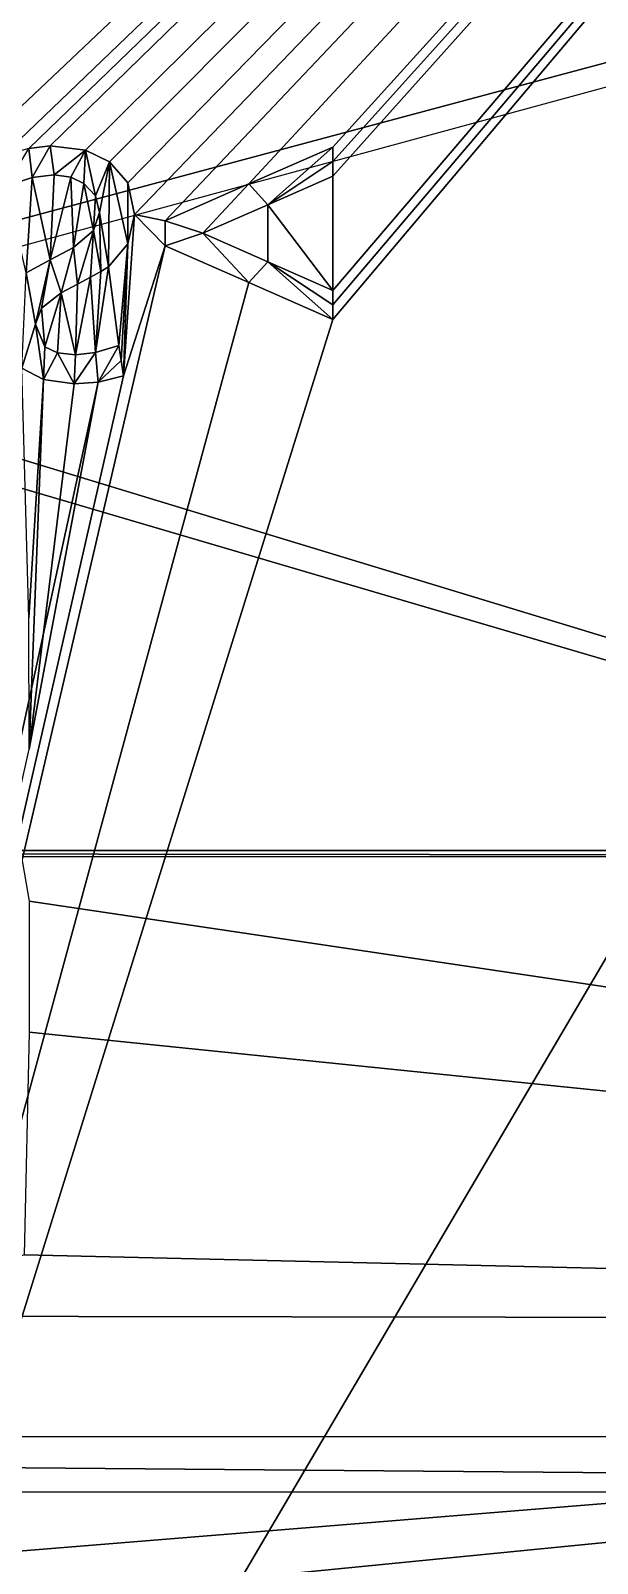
# Model space of a CAD drawing. Header units: millimetres. Extents: x -228 to 228, y -204 to 237.
# Drawn here: x 3.8 to 8.81, y -128.18 to -114.61 of the extents above; entities that cross this region are included whole.
import ezdxf

# ---------------------------------------------------------------- set-up
doc = ezdxf.new("R2010")
doc.units = ezdxf.units.MM
doc.header["$LTSCALE"] = 127.314815
for name, color, linetype in [('1', 7, 'CONTINUOUS'), ('1677', 7, 'CONTINUOUS'), ('1754', 7, 'CONTINUOUS'), ('1756', 7, 'CONTINUOUS'), ('1757', 7, 'CONTINUOUS'), ('1758', 7, 'CONTINUOUS'), ('1759', 7, 'CONTINUOUS'), ('1760', 7, 'CONTINUOUS'), ('1763', 7, 'CONTINUOUS'), ('1764', 7, 'CONTINUOUS'), ('1765', 7, 'CONTINUOUS'), ('1766', 7, 'CONTINUOUS'), ('1767', 7, 'CONTINUOUS'), ('1768', 7, 'CONTINUOUS'), ('1769', 7, 'CONTINUOUS'), ('1770', 7, 'CONTINUOUS'), ('1771', 7, 'CONTINUOUS'), ('1772', 7, 'CONTINUOUS'), ('1773', 7, 'CONTINUOUS'), ('1774', 7, 'CONTINUOUS'), ('1775', 7, 'CONTINUOUS'), ('1776', 7, 'CONTINUOUS'), ('1777', 7, 'CONTINUOUS'), ('1778', 7, 'CONTINUOUS'), ('1779', 7, 'CONTINUOUS'), ('1782', 7, 'CONTINUOUS'), ('1783', 7, 'CONTINUOUS'), ('1795', 7, 'CONTINUOUS'), ('1798', 7, 'CONTINUOUS'), ('1823', 7, 'CONTINUOUS'), ('28', 7, 'CONTINUOUS'), ('54', 7, 'CONTINUOUS'), ('605', 7, 'CONTINUOUS')]:
    doc.layers.add(name, color=color, linetype=linetype)

msp = doc.modelspace()

# ---------------------------------------------------------------- linework, layer by layer
at = {"layer": '1', "color": 5, "linetype": 'Continuous'}
for points in [[(0, -96.5, 1037.893), (46.659, -149.784, 1032.773), (24.976, -93.212, 1037.893), (0, -96.5, 1037.893)], [(0, -151.945, 1033.284), (46.659, -149.784, 1032.773), (0, -96.5, 1037.893), (0, -151.945, 1033.284)]]:
    msp.add_3dface(points, dxfattribs=at)
at = {"layer": '1677', "color": 5, "linetype": 'Continuous'}
for points in [[(3.782, -115.649, 1028.306), (3.972, -115.626, 1028.307), (3.814, -115.907, 1028.286), (3.782, -115.649, 1028.306)], [(3.814, -115.907, 1028.286), (3.972, -115.626, 1028.307), (4.007, -115.883, 1028.287), (3.814, -115.907, 1028.286)], [(4.007, -115.883, 1028.287), (3.972, -115.626, 1028.307), (4.283, -115.666, 1028.303), (4.007, -115.883, 1028.287)], [(3.584, -115.983, 1028.28), (3.782, -115.649, 1028.306), (3.814, -115.907, 1028.286), (3.584, -115.983, 1028.28)], [(4.154, -115.903, 1028.285), (4.007, -115.883, 1028.287), (4.283, -115.666, 1028.303), (4.154, -115.903, 1028.285)], [(4.27, -115.959, 1028.28), (4.154, -115.903, 1028.285), (4.283, -115.666, 1028.303), (4.27, -115.959, 1028.28)], [(4.373, -116.07, 1028.271), (4.27, -115.959, 1028.28), (4.283, -115.666, 1028.303), (4.373, -116.07, 1028.271)], [(4.498, -115.767, 1028.295), (4.373, -116.07, 1028.271), (4.283, -115.666, 1028.303), (4.498, -115.767, 1028.295)], [(4.407, -116.216, 1028.26), (4.373, -116.07, 1028.271), (4.498, -115.767, 1028.295), (4.407, -116.216, 1028.26)], [(4.488, -116.697, 1028.222), (4.407, -116.216, 1028.26), (4.498, -115.767, 1028.295), (4.488, -116.697, 1028.222)], [(4.659, -116.495, 1028.237), (4.488, -116.697, 1028.222), (4.498, -115.767, 1028.295), (4.659, -116.495, 1028.237)], [(4.658, -115.953, 1028.28), (4.659, -116.495, 1028.237), (4.498, -115.767, 1028.295), (4.658, -115.953, 1028.28)], [(5.73, -115.964, 1028.275), (6.472, -115.638, 1028.297), (5.897, -116.148, 1028.26), (5.73, -115.964, 1028.275)], [(5.897, -116.148, 1028.26), (6.472, -115.638, 1028.297), (6.472, -115.766, 1028.287), (5.897, -116.148, 1028.26)], [(6.472, -115.895, 1028.277), (5.897, -116.148, 1028.26), (6.472, -115.766, 1028.287), (6.472, -115.895, 1028.277)], [(4.717, -116.234, 1028.257), (4.659, -116.495, 1028.237), (4.658, -115.953, 1028.28), (4.717, -116.234, 1028.257)], [(4.989, -116.289, 1028.252), (5.73, -115.964, 1028.275), (5.322, -116.4, 1028.242), (4.989, -116.289, 1028.252)], [(5.322, -116.4, 1028.242), (5.73, -115.964, 1028.275), (5.897, -116.148, 1028.26), (5.322, -116.4, 1028.242)], [(4.356, -116.377, 1028.247), (4.407, -116.216, 1028.26), (4.42, -116.738, 1028.219), (4.356, -116.377, 1028.247)], [(4.42, -116.738, 1028.219), (4.407, -116.216, 1028.26), (4.488, -116.697, 1028.222), (4.42, -116.738, 1028.219)], [(4.989, -116.511, 1028.235), (4.989, -116.289, 1028.252), (5.322, -116.4, 1028.242), (4.989, -116.511, 1028.235)], [(4.178, -116.526, 1028.236), (4.356, -116.377, 1028.247), (4.215, -116.85, 1028.211), (4.178, -116.526, 1028.236)], [(4.215, -116.85, 1028.211), (4.356, -116.377, 1028.247), (4.33, -116.788, 1028.215), (4.215, -116.85, 1028.211)], [(4.33, -116.788, 1028.215), (4.356, -116.377, 1028.247), (4.42, -116.738, 1028.219), (4.33, -116.788, 1028.215)], [(5.73, -116.837, 1028.207), (4.989, -116.511, 1028.235), (5.322, -116.4, 1028.242), (5.73, -116.837, 1028.207)], [(5.897, -116.653, 1028.22), (5.73, -116.837, 1028.207), (5.322, -116.4, 1028.242), (5.897, -116.653, 1028.22)], [(3.972, -116.637, 1028.228), (4.178, -116.526, 1028.236), (4.069, -116.929, 1028.205), (3.972, -116.637, 1028.228)], [(4.069, -116.929, 1028.205), (4.178, -116.526, 1028.236), (4.215, -116.85, 1028.211), (4.069, -116.929, 1028.205)], [(3.759, -116.751, 1028.22), (3.972, -116.637, 1028.228), (3.841, -117.206, 1028.184), (3.759, -116.751, 1028.22)], [(3.841, -117.206, 1028.184), (3.972, -116.637, 1028.228), (3.894, -117.063, 1028.195), (3.841, -117.206, 1028.184)], [(3.894, -117.063, 1028.195), (3.972, -116.637, 1028.228), (4.069, -116.929, 1028.205), (3.894, -117.063, 1028.195)], [(6.472, -117.163, 1028.178), (5.73, -116.837, 1028.207), (5.897, -116.653, 1028.22), (6.472, -117.163, 1028.178)], [(6.472, -117.034, 1028.188), (6.472, -117.163, 1028.178), (5.897, -116.653, 1028.22), (6.472, -117.034, 1028.188)], [(6.472, -116.906, 1028.198), (6.472, -117.034, 1028.188), (5.897, -116.653, 1028.22), (6.472, -116.906, 1028.198)], [(3.721, -117.595, 1028.153), (3.759, -116.751, 1028.22), (3.841, -117.206, 1028.184), (3.721, -117.595, 1028.153)], [(3.913, -117.696, 1028.145), (3.721, -117.595, 1028.153), (3.841, -117.206, 1028.184), (3.913, -117.696, 1028.145)], [(3.925, -117.407, 1028.168), (3.913, -117.696, 1028.145), (3.841, -117.206, 1028.184), (3.925, -117.407, 1028.168)], [(4.58, -117.393, 1028.167), (4.397, -117.718, 1028.142), (4.372, -117.457, 1028.162), (4.58, -117.393, 1028.167)], [(4.6, -117.528, 1028.156), (4.397, -117.718, 1028.142), (4.58, -117.393, 1028.167), (4.6, -117.528, 1028.156)], [(4.036, -117.46, 1028.163), (3.913, -117.696, 1028.145), (3.925, -117.407, 1028.168), (4.036, -117.46, 1028.163)], [(4.185, -117.735, 1028.141), (3.913, -117.696, 1028.145), (4.036, -117.46, 1028.163), (4.185, -117.735, 1028.141)], [(4.197, -117.478, 1028.161), (4.185, -117.735, 1028.141), (4.036, -117.46, 1028.163), (4.197, -117.478, 1028.161)], [(4.397, -117.718, 1028.142), (4.185, -117.735, 1028.141), (4.372, -117.457, 1028.162), (4.397, -117.718, 1028.142)], [(4.372, -117.457, 1028.162), (4.185, -117.735, 1028.141), (4.197, -117.478, 1028.161), (4.372, -117.457, 1028.162)], [(4.621, -117.662, 1028.145), (4.397, -117.718, 1028.142), (4.6, -117.528, 1028.156), (4.621, -117.662, 1028.145)]]:
    msp.add_3dface(points, dxfattribs=at)
at = {"layer": '1754', "color": 5, "linetype": 'Continuous'}
for points in [[(3.782, -115.649, 1028.406), (3.972, -115.626, 1028.407), (3.782, -115.649, 1028.306), (3.782, -115.649, 1028.406)], [(3.782, -115.649, 1028.306), (3.972, -115.626, 1028.407), (3.972, -115.626, 1028.357), (3.782, -115.649, 1028.306)], [(3.972, -115.626, 1028.307), (3.782, -115.649, 1028.306), (3.972, -115.626, 1028.357), (3.972, -115.626, 1028.307)]]:
    msp.add_3dface(points, dxfattribs=at)
at = {"layer": '1756', "color": 5, "linetype": 'Continuous'}
for points in [[(3.814, -115.907, 1028.386), (3.584, -115.983, 1028.381), (3.814, -115.907, 1028.286), (3.814, -115.907, 1028.386)], [(3.584, -115.983, 1028.381), (3.584, -115.983, 1028.28), (3.814, -115.907, 1028.286), (3.584, -115.983, 1028.381)], [(4.007, -115.883, 1028.387), (3.814, -115.907, 1028.386), (4.007, -115.883, 1028.337), (4.007, -115.883, 1028.387)], [(3.814, -115.907, 1028.386), (3.814, -115.907, 1028.286), (4.007, -115.883, 1028.287), (3.814, -115.907, 1028.386)], [(3.814, -115.907, 1028.386), (4.007, -115.883, 1028.287), (4.007, -115.883, 1028.337), (3.814, -115.907, 1028.386)]]:
    msp.add_3dface(points, dxfattribs=at)
at = {"layer": '1757', "color": 5, "linetype": 'Continuous'}
for points in [[(4.154, -115.903, 1028.385), (4.007, -115.883, 1028.387), (4.154, -115.903, 1028.285), (4.154, -115.903, 1028.385)], [(4.154, -115.903, 1028.285), (4.007, -115.883, 1028.387), (4.007, -115.883, 1028.337), (4.154, -115.903, 1028.285)], [(4.007, -115.883, 1028.287), (4.154, -115.903, 1028.285), (4.007, -115.883, 1028.337), (4.007, -115.883, 1028.287)], [(4.27, -115.959, 1028.381), (4.154, -115.903, 1028.385), (4.27, -115.959, 1028.33), (4.27, -115.959, 1028.381)], [(4.154, -115.903, 1028.385), (4.154, -115.903, 1028.285), (4.27, -115.959, 1028.28), (4.154, -115.903, 1028.385)], [(4.154, -115.903, 1028.385), (4.27, -115.959, 1028.28), (4.27, -115.959, 1028.33), (4.154, -115.903, 1028.385)]]:
    msp.add_3dface(points, dxfattribs=at)
at = {"layer": '1758', "color": 5, "linetype": 'Continuous'}
for points in [[(4.373, -116.07, 1028.372), (4.27, -115.959, 1028.381), (4.373, -116.07, 1028.271), (4.373, -116.07, 1028.372)], [(4.373, -116.07, 1028.271), (4.27, -115.959, 1028.381), (4.27, -115.959, 1028.33), (4.373, -116.07, 1028.271)], [(4.27, -115.959, 1028.28), (4.373, -116.07, 1028.271), (4.27, -115.959, 1028.33), (4.27, -115.959, 1028.28)], [(4.407, -116.216, 1028.36), (4.373, -116.07, 1028.372), (4.407, -116.216, 1028.31), (4.407, -116.216, 1028.36)], [(4.373, -116.07, 1028.372), (4.373, -116.07, 1028.271), (4.407, -116.216, 1028.26), (4.373, -116.07, 1028.372)], [(4.373, -116.07, 1028.372), (4.407, -116.216, 1028.26), (4.407, -116.216, 1028.31), (4.373, -116.07, 1028.372)]]:
    msp.add_3dface(points, dxfattribs=at)
at = {"layer": '1759', "color": 5, "linetype": 'Continuous'}
for points in [[(4.356, -116.377, 1028.348), (4.407, -116.216, 1028.36), (4.356, -116.377, 1028.247), (4.356, -116.377, 1028.348)], [(4.356, -116.377, 1028.247), (4.407, -116.216, 1028.36), (4.407, -116.216, 1028.31), (4.356, -116.377, 1028.247)], [(4.407, -116.216, 1028.26), (4.356, -116.377, 1028.247), (4.407, -116.216, 1028.31), (4.407, -116.216, 1028.26)], [(4.178, -116.526, 1028.337), (4.356, -116.377, 1028.348), (4.178, -116.526, 1028.286), (4.178, -116.526, 1028.337)], [(4.356, -116.377, 1028.348), (4.356, -116.377, 1028.247), (4.178, -116.526, 1028.236), (4.356, -116.377, 1028.348)], [(4.356, -116.377, 1028.348), (4.178, -116.526, 1028.236), (4.178, -116.526, 1028.286), (4.356, -116.377, 1028.348)]]:
    msp.add_3dface(points, dxfattribs=at)
at = {"layer": '1760', "color": 5, "linetype": 'Continuous'}
for points in [[(3.972, -116.637, 1028.328), (4.178, -116.526, 1028.337), (3.972, -116.637, 1028.228), (3.972, -116.637, 1028.328)], [(3.972, -116.637, 1028.228), (4.178, -116.526, 1028.337), (4.178, -116.526, 1028.286), (3.972, -116.637, 1028.228)], [(4.178, -116.526, 1028.236), (3.972, -116.637, 1028.228), (4.178, -116.526, 1028.286), (4.178, -116.526, 1028.236)], [(3.759, -116.751, 1028.32), (3.972, -116.637, 1028.328), (3.759, -116.751, 1028.22), (3.759, -116.751, 1028.32)], [(3.972, -116.637, 1028.328), (3.972, -116.637, 1028.228), (3.759, -116.751, 1028.22), (3.972, -116.637, 1028.328)]]:
    msp.add_3dface(points, dxfattribs=at)
at = {"layer": '1763', "color": 5, "linetype": 'Continuous'}
for points in [[(3.913, -117.696, 1028.245), (3.721, -117.595, 1028.254), (3.913, -117.696, 1028.145), (3.913, -117.696, 1028.245)], [(3.913, -117.696, 1028.145), (3.721, -117.595, 1028.254), (3.721, -117.595, 1028.203), (3.913, -117.696, 1028.145)], [(3.721, -117.595, 1028.153), (3.913, -117.696, 1028.145), (3.721, -117.595, 1028.203), (3.721, -117.595, 1028.153)], [(4.185, -117.735, 1028.241), (3.913, -117.696, 1028.245), (4.185, -117.735, 1028.191), (4.185, -117.735, 1028.241)], [(3.913, -117.696, 1028.245), (3.913, -117.696, 1028.145), (4.185, -117.735, 1028.141), (3.913, -117.696, 1028.245)], [(3.913, -117.696, 1028.245), (4.185, -117.735, 1028.141), (4.185, -117.735, 1028.191), (3.913, -117.696, 1028.245)]]:
    msp.add_3dface(points, dxfattribs=at)
at = {"layer": '1764', "color": 5, "linetype": 'Continuous'}
for points in [[(4.621, -117.662, 1028.246), (4.397, -117.718, 1028.242), (4.621, -117.662, 1028.145), (4.621, -117.662, 1028.246)], [(4.397, -117.718, 1028.242), (4.397, -117.718, 1028.142), (4.621, -117.662, 1028.145), (4.397, -117.718, 1028.242)], [(4.397, -117.718, 1028.242), (4.185, -117.735, 1028.241), (4.397, -117.718, 1028.142), (4.397, -117.718, 1028.242)], [(4.397, -117.718, 1028.142), (4.185, -117.735, 1028.241), (4.185, -117.735, 1028.191), (4.397, -117.718, 1028.142)], [(4.185, -117.735, 1028.141), (4.397, -117.718, 1028.142), (4.185, -117.735, 1028.191), (4.185, -117.735, 1028.141)]]:
    msp.add_3dface(points, dxfattribs=at)
at = {"layer": '1765', "color": 5, "linetype": 'Continuous'}
for points in [[(4.58, -117.393, 1028.267), (4.6, -117.528, 1028.256), (4.58, -117.393, 1028.167), (4.58, -117.393, 1028.267)], [(4.6, -117.528, 1028.256), (4.6, -117.528, 1028.156), (4.58, -117.393, 1028.167), (4.6, -117.528, 1028.256)], [(4.6, -117.528, 1028.256), (4.621, -117.662, 1028.246), (4.6, -117.528, 1028.156), (4.6, -117.528, 1028.256)], [(4.621, -117.662, 1028.246), (4.621, -117.662, 1028.145), (4.6, -117.528, 1028.156), (4.621, -117.662, 1028.246)]]:
    msp.add_3dface(points, dxfattribs=at)
at = {"layer": '1766', "color": 5, "linetype": 'Continuous'}
for points in [[(4.372, -117.457, 1028.263), (4.58, -117.393, 1028.267), (4.372, -117.457, 1028.162), (4.372, -117.457, 1028.263)], [(4.58, -117.393, 1028.267), (4.58, -117.393, 1028.167), (4.372, -117.457, 1028.162), (4.58, -117.393, 1028.267)], [(4.197, -117.478, 1028.262), (4.372, -117.457, 1028.263), (4.197, -117.478, 1028.211), (4.197, -117.478, 1028.262)], [(4.372, -117.457, 1028.263), (4.372, -117.457, 1028.162), (4.197, -117.478, 1028.161), (4.372, -117.457, 1028.263)], [(4.372, -117.457, 1028.263), (4.197, -117.478, 1028.161), (4.197, -117.478, 1028.211), (4.372, -117.457, 1028.263)]]:
    msp.add_3dface(points, dxfattribs=at)
at = {"layer": '1767', "color": 5, "linetype": 'Continuous'}
for points in [[(3.841, -117.206, 1028.284), (3.925, -117.407, 1028.268), (3.841, -117.206, 1028.234), (3.841, -117.206, 1028.284)], [(3.925, -117.407, 1028.268), (3.925, -117.407, 1028.168), (3.841, -117.206, 1028.184), (3.925, -117.407, 1028.268)], [(3.925, -117.407, 1028.268), (3.841, -117.206, 1028.184), (3.841, -117.206, 1028.234), (3.925, -117.407, 1028.268)], [(3.925, -117.407, 1028.268), (4.036, -117.46, 1028.263), (3.925, -117.407, 1028.168), (3.925, -117.407, 1028.268)], [(4.036, -117.46, 1028.263), (4.036, -117.46, 1028.163), (3.925, -117.407, 1028.168), (4.036, -117.46, 1028.263)], [(4.036, -117.46, 1028.263), (4.197, -117.478, 1028.262), (4.036, -117.46, 1028.163), (4.036, -117.46, 1028.263)], [(4.036, -117.46, 1028.163), (4.197, -117.478, 1028.262), (4.197, -117.478, 1028.211), (4.036, -117.46, 1028.163)], [(4.197, -117.478, 1028.161), (4.036, -117.46, 1028.163), (4.197, -117.478, 1028.211), (4.197, -117.478, 1028.161)]]:
    msp.add_3dface(points, dxfattribs=at)
at = {"layer": '1768', "color": 5, "linetype": 'Continuous'}
for points in [[(4.069, -116.929, 1028.305), (3.894, -117.063, 1028.295), (4.069, -116.929, 1028.255), (4.069, -116.929, 1028.305)], [(3.894, -117.063, 1028.295), (3.894, -117.063, 1028.195), (4.069, -116.929, 1028.205), (3.894, -117.063, 1028.295)], [(3.894, -117.063, 1028.295), (4.069, -116.929, 1028.205), (4.069, -116.929, 1028.255), (3.894, -117.063, 1028.295)], [(3.894, -117.063, 1028.295), (3.841, -117.206, 1028.284), (3.894, -117.063, 1028.195), (3.894, -117.063, 1028.295)], [(3.894, -117.063, 1028.195), (3.841, -117.206, 1028.284), (3.841, -117.206, 1028.234), (3.894, -117.063, 1028.195)], [(3.841, -117.206, 1028.184), (3.894, -117.063, 1028.195), (3.841, -117.206, 1028.234), (3.841, -117.206, 1028.184)]]:
    msp.add_3dface(points, dxfattribs=at)
at = {"layer": '1769', "color": 5, "linetype": 'Continuous'}
for points in [[(4.488, -116.697, 1028.322), (4.42, -116.738, 1028.319), (4.488, -116.697, 1028.272), (4.488, -116.697, 1028.322)], [(4.42, -116.738, 1028.319), (4.42, -116.738, 1028.219), (4.488, -116.697, 1028.222), (4.42, -116.738, 1028.319)], [(4.42, -116.738, 1028.319), (4.488, -116.697, 1028.222), (4.488, -116.697, 1028.272), (4.42, -116.738, 1028.319)], [(4.215, -116.85, 1028.311), (4.069, -116.929, 1028.305), (4.215, -116.85, 1028.211), (4.215, -116.85, 1028.311)], [(4.215, -116.85, 1028.211), (4.069, -116.929, 1028.305), (4.069, -116.929, 1028.255), (4.215, -116.85, 1028.211)], [(4.069, -116.929, 1028.205), (4.215, -116.85, 1028.211), (4.069, -116.929, 1028.255), (4.069, -116.929, 1028.205)], [(4.33, -116.788, 1028.316), (4.215, -116.85, 1028.311), (4.33, -116.788, 1028.215), (4.33, -116.788, 1028.316)], [(4.215, -116.85, 1028.311), (4.215, -116.85, 1028.211), (4.33, -116.788, 1028.215), (4.215, -116.85, 1028.311)], [(4.42, -116.738, 1028.319), (4.33, -116.788, 1028.316), (4.42, -116.738, 1028.219), (4.42, -116.738, 1028.319)], [(4.33, -116.788, 1028.316), (4.33, -116.788, 1028.215), (4.42, -116.738, 1028.219), (4.33, -116.788, 1028.316)]]:
    msp.add_3dface(points, dxfattribs=at)
at = {"layer": '1770', "color": 5, "linetype": 'Continuous'}
for points in [[(4.717, -116.234, 1028.358), (4.659, -116.495, 1028.337), (4.717, -116.234, 1028.308), (4.717, -116.234, 1028.358)], [(4.659, -116.495, 1028.337), (4.659, -116.495, 1028.237), (4.717, -116.234, 1028.257), (4.659, -116.495, 1028.337)], [(4.659, -116.495, 1028.337), (4.717, -116.234, 1028.257), (4.717, -116.234, 1028.308), (4.659, -116.495, 1028.337)], [(4.659, -116.495, 1028.337), (4.488, -116.697, 1028.322), (4.659, -116.495, 1028.237), (4.659, -116.495, 1028.337)], [(4.659, -116.495, 1028.237), (4.488, -116.697, 1028.322), (4.488, -116.697, 1028.272), (4.659, -116.495, 1028.237)], [(4.488, -116.697, 1028.222), (4.659, -116.495, 1028.237), (4.488, -116.697, 1028.272), (4.488, -116.697, 1028.222)]]:
    msp.add_3dface(points, dxfattribs=at)
at = {"layer": '1771', "color": 5, "linetype": 'Continuous'}
for points in [[(4.498, -115.767, 1028.395), (4.658, -115.953, 1028.38), (4.498, -115.767, 1028.345), (4.498, -115.767, 1028.395)], [(4.658, -115.953, 1028.38), (4.658, -115.953, 1028.28), (4.498, -115.767, 1028.295), (4.658, -115.953, 1028.38)], [(4.658, -115.953, 1028.38), (4.498, -115.767, 1028.295), (4.498, -115.767, 1028.345), (4.658, -115.953, 1028.38)], [(4.658, -115.953, 1028.38), (4.717, -116.234, 1028.358), (4.658, -115.953, 1028.28), (4.658, -115.953, 1028.38)], [(4.658, -115.953, 1028.28), (4.717, -116.234, 1028.358), (4.717, -116.234, 1028.308), (4.658, -115.953, 1028.28)], [(4.717, -116.234, 1028.257), (4.658, -115.953, 1028.28), (4.717, -116.234, 1028.308), (4.717, -116.234, 1028.257)]]:
    msp.add_3dface(points, dxfattribs=at)
at = {"layer": '1772', "color": 5, "linetype": 'Continuous'}
for points in [[(3.972, -115.626, 1028.407), (4.283, -115.666, 1028.403), (3.972, -115.626, 1028.357), (3.972, -115.626, 1028.407)], [(3.972, -115.626, 1028.307), (4.283, -115.666, 1028.403), (4.283, -115.666, 1028.303), (3.972, -115.626, 1028.307)], [(4.283, -115.666, 1028.403), (3.972, -115.626, 1028.307), (3.972, -115.626, 1028.357), (4.283, -115.666, 1028.403)], [(4.283, -115.666, 1028.403), (4.498, -115.767, 1028.395), (4.283, -115.666, 1028.303), (4.283, -115.666, 1028.403)], [(4.283, -115.666, 1028.303), (4.498, -115.767, 1028.395), (4.498, -115.767, 1028.345), (4.283, -115.666, 1028.303)], [(4.498, -115.767, 1028.295), (4.283, -115.666, 1028.303), (4.498, -115.767, 1028.345), (4.498, -115.767, 1028.295)]]:
    msp.add_3dface(points, dxfattribs=at)
at = {"layer": '1773', "color": 5, "linetype": 'Continuous'}
for points in [[(5.73, -115.964, 1028.375), (6.472, -115.638, 1028.398), (5.73, -115.964, 1028.275), (5.73, -115.964, 1028.375)], [(6.472, -115.638, 1028.398), (6.472, -115.638, 1028.297), (5.73, -115.964, 1028.275), (6.472, -115.638, 1028.398)], [(4.989, -116.289, 1028.353), (5.73, -115.964, 1028.375), (4.989, -116.289, 1028.252), (4.989, -116.289, 1028.353)], [(5.73, -115.964, 1028.375), (5.73, -115.964, 1028.275), (4.989, -116.289, 1028.252), (5.73, -115.964, 1028.375)]]:
    msp.add_3dface(points, dxfattribs=at)
at = {"layer": '1774', "color": 5, "linetype": 'Continuous'}
for points in [[(4.989, -116.511, 1028.335), (4.989, -116.289, 1028.353), (4.989, -116.511, 1028.235), (4.989, -116.511, 1028.335)], [(4.989, -116.289, 1028.353), (4.989, -116.289, 1028.252), (4.989, -116.511, 1028.235), (4.989, -116.289, 1028.353)]]:
    msp.add_3dface(points, dxfattribs=at)
at = {"layer": '1775', "color": 5, "linetype": 'Continuous'}
for points in [[(5.73, -116.837, 1028.307), (4.989, -116.511, 1028.335), (5.73, -116.837, 1028.207), (5.73, -116.837, 1028.307)], [(4.989, -116.511, 1028.335), (4.989, -116.511, 1028.235), (5.73, -116.837, 1028.207), (4.989, -116.511, 1028.335)], [(6.472, -117.163, 1028.278), (5.73, -116.837, 1028.307), (6.472, -117.163, 1028.178), (6.472, -117.163, 1028.278)], [(5.73, -116.837, 1028.307), (5.73, -116.837, 1028.207), (6.472, -117.163, 1028.178), (5.73, -116.837, 1028.307)]]:
    msp.add_3dface(points, dxfattribs=at)
at = {"layer": '1776', "color": 5, "linetype": 'Continuous'}
for points in [[(6.472, -116.906, 1028.298), (6.472, -117.034, 1028.288), (6.472, -116.906, 1028.198), (6.472, -116.906, 1028.298)], [(6.472, -117.034, 1028.288), (6.472, -117.034, 1028.188), (6.472, -116.906, 1028.198), (6.472, -117.034, 1028.288)], [(6.472, -117.034, 1028.288), (6.472, -117.163, 1028.278), (6.472, -117.034, 1028.188), (6.472, -117.034, 1028.288)], [(6.472, -117.163, 1028.278), (6.472, -117.163, 1028.178), (6.472, -117.034, 1028.188), (6.472, -117.163, 1028.278)]]:
    msp.add_3dface(points, dxfattribs=at)
at = {"layer": '1777', "color": 5, "linetype": 'Continuous'}
for points in [[(5.322, -116.4, 1028.343), (5.897, -116.653, 1028.321), (5.322, -116.4, 1028.242), (5.322, -116.4, 1028.343)], [(5.897, -116.653, 1028.321), (5.897, -116.653, 1028.22), (5.322, -116.4, 1028.242), (5.897, -116.653, 1028.321)], [(5.897, -116.653, 1028.321), (6.472, -116.906, 1028.298), (5.897, -116.653, 1028.22), (5.897, -116.653, 1028.321)], [(6.472, -116.906, 1028.298), (6.472, -116.906, 1028.198), (5.897, -116.653, 1028.22), (6.472, -116.906, 1028.298)]]:
    msp.add_3dface(points, dxfattribs=at)
at = {"layer": '1778', "color": 5, "linetype": 'Continuous'}
for points in [[(6.472, -115.895, 1028.378), (5.897, -116.148, 1028.36), (6.472, -115.895, 1028.277), (6.472, -115.895, 1028.378)], [(5.897, -116.148, 1028.36), (5.897, -116.148, 1028.26), (6.472, -115.895, 1028.277), (5.897, -116.148, 1028.36)], [(5.897, -116.148, 1028.36), (5.322, -116.4, 1028.343), (5.897, -116.148, 1028.26), (5.897, -116.148, 1028.36)], [(5.322, -116.4, 1028.343), (5.322, -116.4, 1028.242), (5.897, -116.148, 1028.26), (5.322, -116.4, 1028.343)]]:
    msp.add_3dface(points, dxfattribs=at)
at = {"layer": '1779', "color": 5, "linetype": 'Continuous'}
for points in [[(6.472, -115.638, 1028.398), (6.472, -115.766, 1028.388), (6.472, -115.638, 1028.297), (6.472, -115.638, 1028.398)], [(6.472, -115.638, 1028.297), (6.472, -115.766, 1028.388), (6.472, -115.766, 1028.287), (6.472, -115.638, 1028.297)], [(6.472, -115.766, 1028.388), (6.472, -115.895, 1028.378), (6.472, -115.766, 1028.287), (6.472, -115.766, 1028.388)], [(6.472, -115.895, 1028.378), (6.472, -115.895, 1028.277), (6.472, -115.766, 1028.287), (6.472, -115.895, 1028.378)]]:
    msp.add_3dface(points, dxfattribs=at)
at = {"layer": '1782', "color": 2, "linetype": 'Continuous'}
for points in [[(27.829, -121.923, 17), (-27.829, -121.923, 17), (-27.815, -121.866, 17), (27.829, -121.923, 17)], [(27.815, -121.866, 17), (27.829, -121.923, 17), (-27.815, -121.866, 17), (27.815, -121.866, 17)]]:
    msp.add_3dface(points, dxfattribs=at)
at = {"layer": '1783', "color": 2, "linetype": 'Continuous'}
for points in [[(58.636, -101.56, 22), (0, -117.271, 22), (28.766, -126.03, 22), (58.636, -101.56, 22)], [(28.766, -126.03, 22), (0, -117.271, 22), (3.121, -118.483, 22), (28.766, -126.03, 22)], [(3.785, -122.315, 22), (28.766, -126.03, 22), (3.121, -118.483, 22), (3.785, -122.315, 22)], [(3.785, -122.315, 22), (3.785, -123.475, 22), (28.766, -126.03, 22), (3.785, -122.315, 22)], [(3.785, -123.475, 22), (3.742, -125.446, 22), (28.766, -126.03, 22), (3.785, -123.475, 22)], [(28.766, -126.03, 22), (3.742, -125.446, 22), (2.333, -125.989, 22), (28.766, -126.03, 22)], [(0, -129.271, 22), (28.766, -126.03, 22), (0, -128.87, 22), (0, -129.271, 22)], [(0, -128.87, 22), (28.766, -126.03, 22), (1.005, -128.29, 22), (0, -128.87, 22)], [(1.005, -128.29, 22), (28.766, -126.03, 22), (2.333, -125.989, 22), (1.005, -128.29, 22)]]:
    msp.add_3dface(points, dxfattribs=at)
at = {"layer": '1795', "color": 2, "linetype": 'Continuous'}
for points in [[(-29.111, -127.545, 11.421), (29.111, -127.545, 11.421), (-29, -127.059, 20.945), (-29.111, -127.545, 11.421)], [(-29, -127.059, 20.945), (29.111, -127.545, 11.421), (29, -127.059, 20.945), (-29, -127.059, 20.945)]]:
    msp.add_3dface(points, dxfattribs=at)
at = {"layer": '1798', "color": 2, "linetype": 'Continuous'}
msp.add_3dface([(0, -117.271, 22), (58.636, -101.56, 22), (0, -117.528, 17.1), (0, -117.271, 22)], dxfattribs=at)
at = {"layer": '1823', "color": 2, "linetype": 'Continuous'}
msp.add_3dface([(-27.815, -121.866, 17), (-27.815, -121.866, 15.1), (27.815, -121.866, 15.1), (-27.815, -121.866, 17)], dxfattribs=at)
at = {"layer": '28', "color": 5, "linetype": 'Continuous'}
for points in [[(46.65, -149.58, 1030.783), (0, -151.742, 1031.295), (24.976, -93.212, 1035.889), (46.65, -149.58, 1030.783)], [(0, -151.742, 1031.295), (0, -96.5, 1035.889), (24.976, -93.212, 1035.889), (0, -151.742, 1031.295)]]:
    msp.add_3dface(points, dxfattribs=at)
at = {"layer": '54', "color": 5, "linetype": 'Continuous'}
for points in [[(0, -98.089, 1029.672), (25.387, -94.747, 1029.672), (0.765, -115.661, 1028.41), (0, -98.089, 1029.672)], [(0, -137.942, 1026.509), (25.387, -94.747, 1029.672), (45.043, -136.037, 1026.002), (0, -137.942, 1026.509)], [(25.387, -94.747, 1029.672), (0, -137.942, 1026.509), (6.472, -117.163, 1028.278), (25.387, -94.747, 1029.672)], [(0.765, -115.661, 1028.41), (25.387, -94.747, 1029.672), (0.894, -115.661, 1028.41), (0.765, -115.661, 1028.41)], [(0.894, -115.661, 1028.41), (25.387, -94.747, 1029.672), (1.022, -115.661, 1028.41), (0.894, -115.661, 1028.41)], [(1.022, -115.661, 1028.41), (25.387, -94.747, 1029.672), (2.012, -115.661, 1028.408), (1.022, -115.661, 1028.41)], [(2.012, -115.661, 1028.408), (25.387, -94.747, 1029.672), (2.158, -115.661, 1028.408), (2.012, -115.661, 1028.408)], [(2.158, -115.661, 1028.408), (25.387, -94.747, 1029.672), (2.304, -115.661, 1028.408), (2.158, -115.661, 1028.408)], [(2.304, -115.661, 1028.408), (25.387, -94.747, 1029.672), (2.448, -116.476, 1028.344), (2.304, -115.661, 1028.408)], [(2.448, -116.476, 1028.344), (25.387, -94.747, 1029.672), (3.555, -115.711, 1028.402), (2.448, -116.476, 1028.344)], [(3.555, -115.711, 1028.402), (25.387, -94.747, 1029.672), (3.782, -115.649, 1028.406), (3.555, -115.711, 1028.402)], [(25.387, -94.747, 1029.672), (3.972, -115.626, 1028.407), (3.782, -115.649, 1028.406), (25.387, -94.747, 1029.672)], [(3.972, -115.626, 1028.407), (25.387, -94.747, 1029.672), (4.283, -115.666, 1028.403), (3.972, -115.626, 1028.407)], [(4.283, -115.666, 1028.403), (25.387, -94.747, 1029.672), (4.498, -115.767, 1028.395), (4.283, -115.666, 1028.403)], [(4.498, -115.767, 1028.395), (25.387, -94.747, 1029.672), (4.658, -115.953, 1028.38), (4.498, -115.767, 1028.395)], [(4.658, -115.953, 1028.38), (25.387, -94.747, 1029.672), (4.717, -116.234, 1028.358), (4.658, -115.953, 1028.38)], [(4.717, -116.234, 1028.358), (25.387, -94.747, 1029.672), (4.989, -116.289, 1028.353), (4.717, -116.234, 1028.358)], [(4.989, -116.289, 1028.353), (25.387, -94.747, 1029.672), (5.73, -115.964, 1028.375), (4.989, -116.289, 1028.353)], [(25.387, -94.747, 1029.672), (6.472, -115.638, 1028.398), (5.73, -115.964, 1028.375), (25.387, -94.747, 1029.672)], [(6.472, -115.638, 1028.398), (25.387, -94.747, 1029.672), (6.472, -115.766, 1028.388), (6.472, -115.638, 1028.398)], [(6.472, -115.766, 1028.388), (25.387, -94.747, 1029.672), (6.472, -115.895, 1028.378), (6.472, -115.766, 1028.388)], [(6.472, -115.895, 1028.378), (25.387, -94.747, 1029.672), (6.472, -116.906, 1028.298), (6.472, -115.895, 1028.378)], [(6.472, -116.906, 1028.298), (25.387, -94.747, 1029.672), (6.472, -117.034, 1028.288), (6.472, -116.906, 1028.298)], [(6.472, -117.034, 1028.288), (25.387, -94.747, 1029.672), (6.472, -117.163, 1028.278), (6.472, -117.034, 1028.288)], [(3.814, -115.907, 1028.386), (3.759, -116.751, 1028.32), (3.584, -115.983, 1028.381), (3.814, -115.907, 1028.386)], [(3.972, -116.637, 1028.328), (3.759, -116.751, 1028.32), (3.814, -115.907, 1028.386), (3.972, -116.637, 1028.328)], [(4.007, -115.883, 1028.387), (3.972, -116.637, 1028.328), (3.814, -115.907, 1028.386), (4.007, -115.883, 1028.387)], [(4.154, -115.903, 1028.385), (3.972, -116.637, 1028.328), (4.007, -115.883, 1028.387), (4.154, -115.903, 1028.385)], [(4.178, -116.526, 1028.337), (3.972, -116.637, 1028.328), (4.154, -115.903, 1028.385), (4.178, -116.526, 1028.337)], [(4.27, -115.959, 1028.381), (4.178, -116.526, 1028.337), (4.154, -115.903, 1028.385), (4.27, -115.959, 1028.381)], [(5.897, -116.148, 1028.36), (6.472, -115.895, 1028.378), (6.472, -116.906, 1028.298), (5.897, -116.148, 1028.36)], [(4.356, -116.377, 1028.348), (4.178, -116.526, 1028.337), (4.27, -115.959, 1028.381), (4.356, -116.377, 1028.348)], [(4.373, -116.07, 1028.372), (4.356, -116.377, 1028.348), (4.27, -115.959, 1028.381), (4.373, -116.07, 1028.372)], [(4.407, -116.216, 1028.36), (4.356, -116.377, 1028.348), (4.373, -116.07, 1028.372), (4.407, -116.216, 1028.36)], [(5.322, -116.4, 1028.343), (5.897, -116.148, 1028.36), (5.897, -116.653, 1028.321), (5.322, -116.4, 1028.343)], [(5.897, -116.653, 1028.321), (5.897, -116.148, 1028.36), (6.472, -116.906, 1028.298), (5.897, -116.653, 1028.321)], [(4.659, -116.495, 1028.337), (4.717, -116.234, 1028.358), (4.621, -117.662, 1028.246), (4.659, -116.495, 1028.337)], [(4.621, -117.662, 1028.246), (4.717, -116.234, 1028.358), (4.989, -116.511, 1028.335), (4.621, -117.662, 1028.246)], [(4.989, -116.511, 1028.335), (4.717, -116.234, 1028.358), (4.989, -116.289, 1028.353), (4.989, -116.511, 1028.335)], [(0, -137.942, 1026.509), (4.621, -117.662, 1028.246), (4.989, -116.511, 1028.335), (0, -137.942, 1026.509)], [(5.73, -116.837, 1028.307), (0, -137.942, 1026.509), (4.989, -116.511, 1028.335), (5.73, -116.837, 1028.307)], [(4.488, -116.697, 1028.322), (4.659, -116.495, 1028.337), (4.58, -117.393, 1028.267), (4.488, -116.697, 1028.322)], [(4.58, -117.393, 1028.267), (4.659, -116.495, 1028.337), (4.6, -117.528, 1028.256), (4.58, -117.393, 1028.267)], [(4.6, -117.528, 1028.256), (4.659, -116.495, 1028.337), (4.621, -117.662, 1028.246), (4.6, -117.528, 1028.256)], [(4.42, -116.738, 1028.319), (4.488, -116.697, 1028.322), (4.372, -117.457, 1028.263), (4.42, -116.738, 1028.319)], [(4.372, -117.457, 1028.263), (4.488, -116.697, 1028.322), (4.58, -117.393, 1028.267), (4.372, -117.457, 1028.263)], [(6.472, -117.163, 1028.278), (0, -137.942, 1026.509), (5.73, -116.837, 1028.307), (6.472, -117.163, 1028.278)], [(4.069, -116.929, 1028.305), (4.215, -116.85, 1028.311), (4.197, -117.478, 1028.262), (4.069, -116.929, 1028.305)], [(4.215, -116.85, 1028.311), (4.33, -116.788, 1028.316), (4.197, -117.478, 1028.262), (4.215, -116.85, 1028.311)], [(4.197, -117.478, 1028.262), (4.33, -116.788, 1028.316), (4.372, -117.457, 1028.263), (4.197, -117.478, 1028.262)], [(4.33, -116.788, 1028.316), (4.42, -116.738, 1028.319), (4.372, -117.457, 1028.263), (4.33, -116.788, 1028.316)], [(3.894, -117.063, 1028.295), (4.069, -116.929, 1028.305), (3.925, -117.407, 1028.268), (3.894, -117.063, 1028.295)], [(3.925, -117.407, 1028.268), (4.069, -116.929, 1028.305), (4.036, -117.46, 1028.263), (3.925, -117.407, 1028.268)], [(4.036, -117.46, 1028.263), (4.069, -116.929, 1028.305), (4.197, -117.478, 1028.262), (4.036, -117.46, 1028.263)], [(3.841, -117.206, 1028.284), (3.894, -117.063, 1028.295), (3.925, -117.407, 1028.268), (3.841, -117.206, 1028.284)], [(4.621, -117.662, 1028.246), (0, -137.942, 1026.509), (4.397, -117.718, 1028.242), (4.621, -117.662, 1028.246)], [(3.913, -117.696, 1028.245), (3.782, -119.806, 1028.077), (3.721, -117.595, 1028.254), (3.913, -117.696, 1028.245)], [(0, -137.942, 1026.509), (3.785, -120.97, 1027.983), (4.397, -117.718, 1028.242), (0, -137.942, 1026.509)], [(3.785, -120.97, 1027.983), (3.782, -119.806, 1028.077), (3.913, -117.696, 1028.245), (3.785, -120.97, 1027.983)], [(4.185, -117.735, 1028.241), (3.785, -120.97, 1027.983), (3.913, -117.696, 1028.245), (4.185, -117.735, 1028.241)], [(4.397, -117.718, 1028.242), (3.785, -120.97, 1027.983), (4.185, -117.735, 1028.241), (4.397, -117.718, 1028.242)]]:
    msp.add_3dface(points, dxfattribs=at)
at = {"layer": '605', "color": 5, "linetype": 'Continuous'}
for points in [[(0, -101, 1032.484), (55.388, -133.768, 1028.872), (26.141, -97.559, 1032.484), (0, -101, 1032.484)], [(0, -136.481, 1029.657), (55.388, -133.768, 1028.872), (0, -101, 1032.484), (0, -136.481, 1029.657)]]:
    msp.add_3dface(points, dxfattribs=at)

doc.saveas('drawing.dxf')
